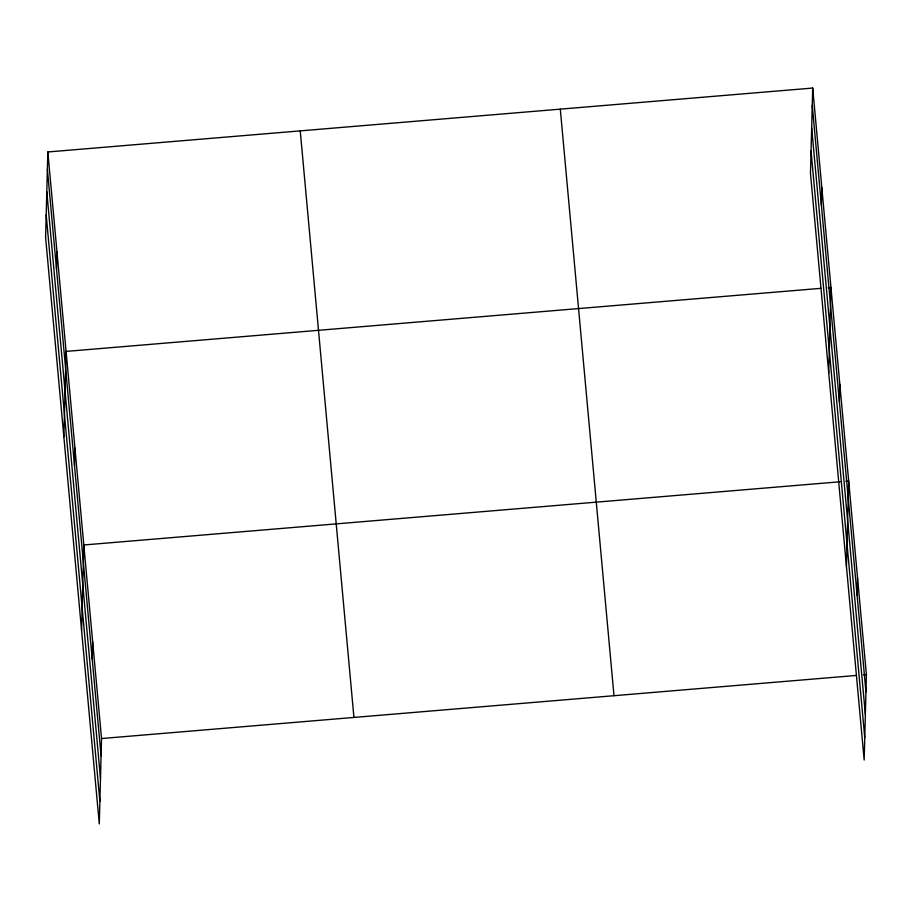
<?xml version="1.0" encoding="UTF-8"?>
<svg xmlns="http://www.w3.org/2000/svg" width="912" height="912" viewBox="0 0 912 912"><rect width="100%" height="100%" fill="white"/><g stroke="black" fill="none" stroke-linecap="round" stroke-linejoin="round"><path stroke-width="1.37" d="M47.834 151.973L45.6 237.382L99.294 823.946L101.528 738.538L47.834 151.973L812.706 88.054L866.4 674.618L864.166 760.027L810.472 173.462L812.706 88.054M56.51 268.994L56.966 251.689M63.851 436.814L66.097 351.405L821.039 288.317M74.499 465.485L74.955 448.191M81.578 630.386L83.813 544.977L840.169 481.764M92.215 659.057L92.671 641.752M821.381 205.063L821.837 187.769M828.723 372.894L830.957 287.485L828.13 287.725M839.371 401.565L839.827 384.271M846.439 566.455L848.684 481.046L845.846 481.285M857.086 595.126L857.542 577.832M101.528 738.538L856.471 675.439M863.561 674.846L866.4 674.618M812.25 105.347L865.944 691.912M811.669 127.828L865.363 714.392M811.053 150.982L864.747 737.546M560.299 109.144L613.993 695.708M300.242 130.883L353.936 717.448M47.378 169.279L101.072 755.831M46.797 191.748L100.491 778.312M46.193 214.913L99.887 801.466"/></g></svg>
